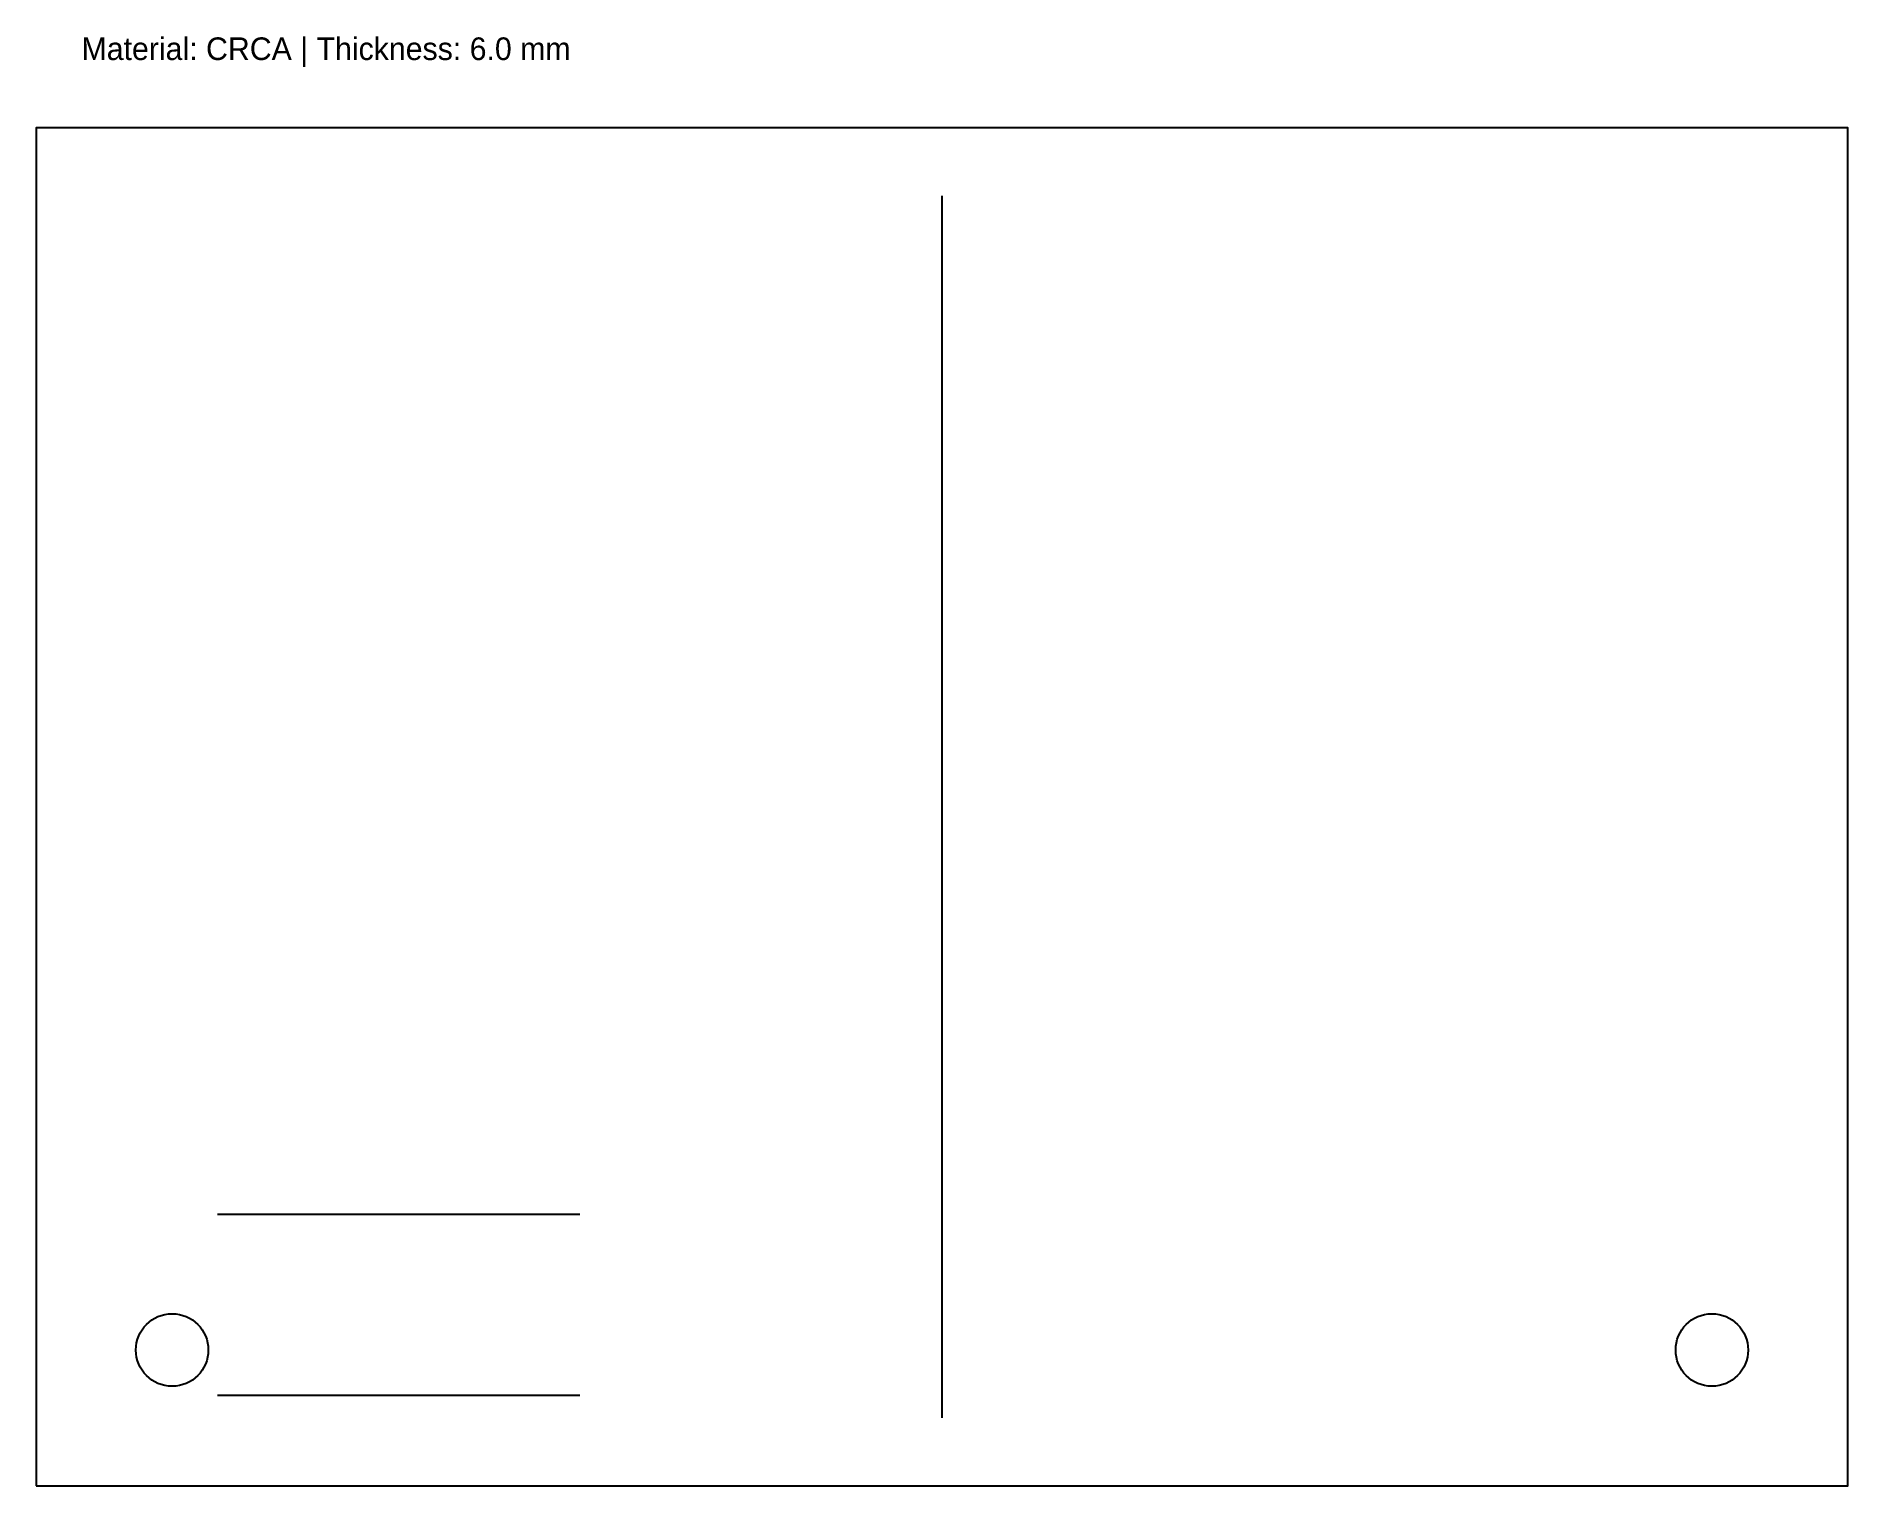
# Model space of a CAD drawing. Header units: metres. Extents: x 0 to 400, y 0 to 320.
import ezdxf

# ---------------------------------------------------------------- set-up
doc = ezdxf.new("R2010")
doc.units = ezdxf.units.M

msp = doc.modelspace()

# ---------------------------------------------------------------- linework, layer by layer
at = {"layer": 'BRAKE'}
msp.add_line((200, 15), (200, 285), dxfattribs=at)
at = {"layer": 'CUTOUTS'}
for centre in [(30, 30), (370, 30)]:
    msp.add_circle(centre, 8, dxfattribs=at)
at = {"layer": 'PROFILE'}
msp.add_lwpolyline([(0, 0), (400, 0), (400, 300), (0, 300)], close=True, dxfattribs=at)
at = {"layer": 'SEAMS', "linetype": 'CONTINUOUS'}
for p, q in [((40, 60), (120, 60)), ((40, 20), (120, 20))]:
    msp.add_line(p, q, dxfattribs=at)

# ---------------------------------------------------------------- texts
at = {"layer": 'NOTES'}
msp.add_text('Material: CRCA | Thickness: 6.0 mm', height=5, dxfattribs=at).set_placement((10, 315))

doc.saveas('drawing.dxf')
